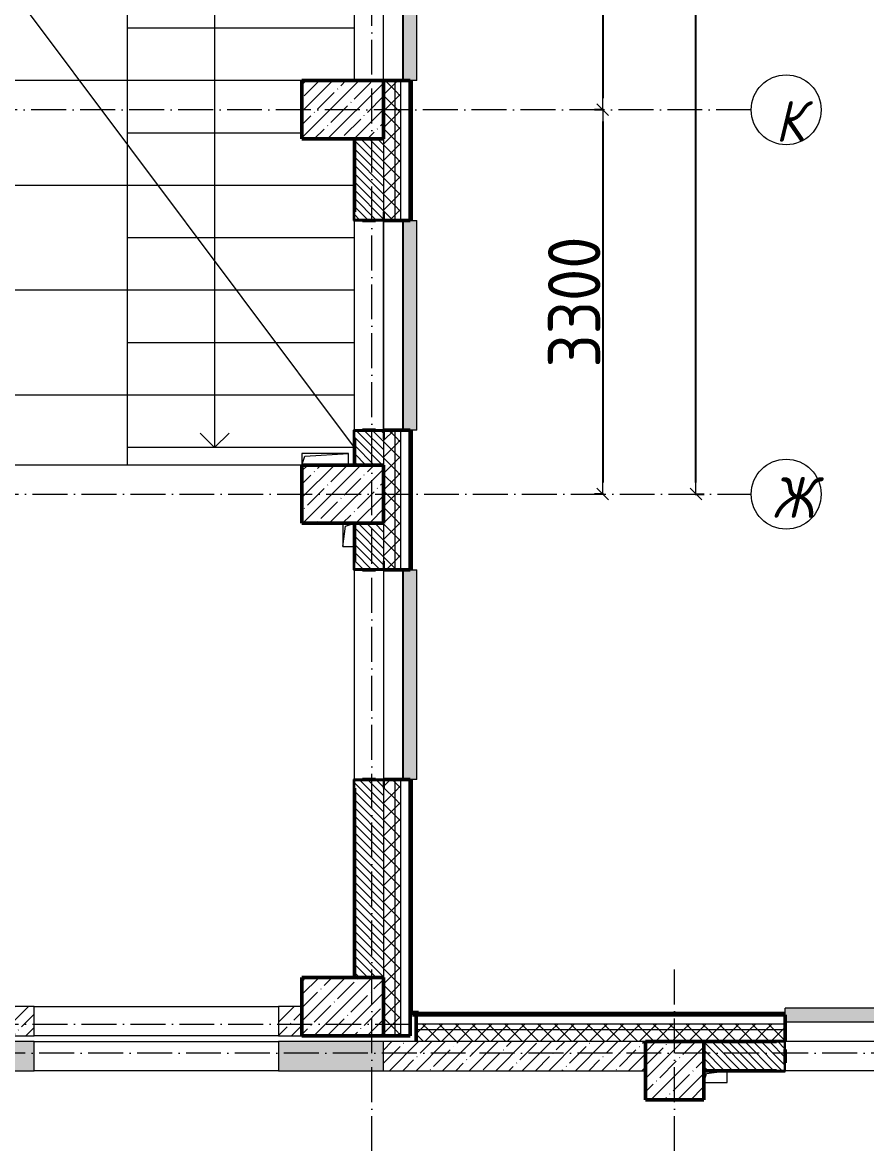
# Model space of a CAD drawing. Header units: millimetres. Extents: x -12989 to 629078, y -109036 to 555275.
# Drawn here: x 63710 to 70958, y 72319 to 81945 of the extents above; entities that cross this region are included whole.
import ezdxf

# ---------------------------------------------------------------- set-up
doc = ezdxf.new("R2010")
doc.units = ezdxf.units.MM
doc.linetypes.add('50_200_ШТРИХ_1Т_ш5_п1_п1_', pattern=[700, 500, -100, 0, -100])
for name, color, linetype, lineweight in [('A-____-____-DIMS', 7, 'Continuous', 9), ('A-DETL-____-OTLN-4', 7, 'Continuous', 18), ('A-FLOR-____-OTLN', 7, 'Continuous', 9), ('A-GENM-____-MCUT', 7, 'Continuous', 25), ('A-GENM-____-OTLN', 7, 'Continuous', 9), ('A-GENM-____-OTLN-1', 7, 'Continuous', 25), ('A-GLAZ-____-OTLN', 7, 'Continuous', 9), ('A-WALL-____-MCUT-1', 7, 'Continuous', 9), ('A-WALL-____-MCUT-2', 7, 'Continuous', 50), ('A-WALL-____-MCUT-3', 7, 'Continuous', 9), ('A-WALL-____-OTLN', 7, 'Continuous', 9), ('A-WALL-____-PATT-1', 7, 'Continuous', 9), ('A-WALL-FNSH-MCUT-1', 7, 'Continuous', 9), ('S-COLS-____-MCUT', 7, 'Continuous', 50), ('S-COLS-____-OTLN', 7, 'Continuous', 9), ('S-GRID-____-IDEN', 7, 'Continuous', 9), ('S-GRID-____-OTLN-1', 7, '50_200_ШТРИХ_1Т_ш5_п1_п1_', 9), ('S-STRS-____-OTLN-1', 7, 'Continuous', 9)]:
    doc.layers.add(name, color=color, linetype=linetype, lineweight=lineweight)
doc.layers.add('A-GLAZ-____-OTLN-1', color=7, linetype='Continuous', lineweight=9, true_color=0xc0c0c0)
doc.styles.add('ISOCPEUR_I', font='isocpeui.ttf', dxfattribs={"width": 0.9, "height": 2.5})
doc.styles.add('СПДС', font='isocpeur.ttf', dxfattribs={"width": 0.9})
doc.dimstyles.new('Размера А3', dxfattribs={"dimtxt": 200, "dimasz": 100, "dimexe": 70, "dimexo": 100, "dimgap": 20, "dimtad": 1, "dimdec": 0, "dimrnd": 10, "dimzin": 0, "dimdsep": 46, "dimtxsty": 'СПДС', "dimblk": 'ARROWHEAD_6', "dimcen": 1, "dimclrd": 256, "dimclre": 256, "dimclrt": 256, "dimazin": 0, "dimtfac": 1, "dimtdec": 0, "dimtmove": 2, "dimatfit": 3, "dimfxl": 1, "dimtolj": 1, "dimtzin": 0, "dimarcsym": 0})
pattern_1 = [(45, (43259.71, 63713.66), (-70.71068, 70.71068), []), (135, (43259.71, 63713.66), (-70.71068, -70.71068), [])]
pattern_2 = [(135, (43259.71, 63713.66), (-35.35534, -35.35534), [])]
pattern_3 = [(45, (43259.71, 63713.66), (-85.53659, 85.53659), []), (45, (43316.74, 63713.66), (-85.53659, 85.53659), [])]
pattern_4 = [(45, (43259.71, 63713.66), (-114.04925, 114.04925), []), (45, (43373.76, 63713.66), (-114.0493, 114.0493), [201.612, -40.322, 3.353, -36.97])]

# ---------------------------------------------------------------- blocks, each defined once
blk = doc.blocks.new('BSC_Колонна _Прямоугольная - 500х500-V99-АР1_План отверстий 2 этажа в осях 1-64_А-ГГ')
at = {"layer": 'S-COLS-____-OTLN'}
h = blk.add_hatch(dxfattribs=at)
h.set_pattern_fill('FP_128', color=256, style=0, pattern_type=2)
h.set_pattern_definition([(45, (-26050, -9231.04), (-114.04925, 114.04925), []), (45, (-25935.95, -9231.04), (-114.04925, 114.04925), [201.613, -40.323, 3.353, -36.97])])
h.paths.add_polyline_path([(-250, -250), (250, -250), (250, 250), (-250, 250)], flags=0)
at = {"layer": 'S-COLS-____-MCUT'}
for p, q in [((250, 250), (-250, 250)), ((-250, 250), (-250, -250)), ((250, -250), (250, 250)), ((-250, -250), (250, -250))]:
    blk.add_line(p, q, dxfattribs=at)
blk = doc.blocks.new('BSC_Колонна _Прямоугольная - 500х700-V104-АР1_План отверстий 2 этажа в осях 1-64_А-ГГ')
at = {"layer": 'S-COLS-____-OTLN'}
h = blk.add_hatch(dxfattribs=at)
h.set_pattern_fill('FP_133', color=256, style=0, pattern_type=2)
h.set_pattern_definition([(315, (-9781.04, 23200), (114.0493, 114.0493), []), (315, (-9781.04, 23085.95), (114.0493, 114.0493), [201.613, -40.323, 3.353, -36.97])])
h.paths.add_polyline_path([(-250, 350), (-250, -350), (250, -350), (250, 350)], flags=0)
at = {"layer": 'S-COLS-____-MCUT'}
for p, q in [((250, 350), (-250, 350)), ((-250, 350), (-250, -350)), ((250, -350), (250, 350)), ((-250, -350), (250, -350))]:
    blk.add_line(p, q, dxfattribs=at)
blk = doc.blocks.new('BSC_Колонна _Прямоугольная - 500х700-V106-АР1_План отверстий 2 этажа в осях 1-64_А-ГГ')
at = {"layer": 'S-COLS-____-OTLN'}
h = blk.add_hatch(dxfattribs=at)
h.set_pattern_fill('FP_135', color=256, style=0, pattern_type=2)
h.set_pattern_definition([(315, (-17481.04, 23200), (114.04925, 114.04925), []), (315, (-17481.04, 23085.95), (114.04925, 114.04925), [201.613, -40.323, 3.353, -36.97])])
h.paths.add_polyline_path([(-250, 350), (-250, -350), (250, -350), (250, 350)], flags=0)
at = {"layer": 'S-COLS-____-MCUT'}
for p, q in [((250, 350), (-250, 350)), ((-250, 350), (-250, -350)), ((250, -350), (250, 350)), ((-250, -350), (250, -350))]:
    blk.add_line(p, q, dxfattribs=at)
blk = doc.blocks.new('BSC_Колонна _Прямоугольная - 500х700-V111-АР1_План отверстий 2 этажа в осях 1-64_А-ГГ')
at = {"layer": 'S-COLS-____-OTLN'}
h = blk.add_hatch(dxfattribs=at)
h.set_pattern_fill('FP_140', color=256, style=0, pattern_type=2)
h.set_pattern_definition([(315, (-14181.04, 23200), (114.04925, 114.04925), []), (315, (-14181.04, 23085.95), (114.04925, 114.04925), [201.613, -40.323, 3.353, -36.97])])
h.paths.add_polyline_path([(-250, 350), (-250, -350), (250, -350), (250, 350)], flags=0)
at = {"layer": 'S-COLS-____-MCUT'}
for p, q in [((250, 350), (-250, 350)), ((-250, 350), (-250, -350)), ((250, -350), (250, 350)), ((-250, -350), (250, -350))]:
    blk.add_line(p, q, dxfattribs=at)
blk = doc.blocks.new('Фахверк_СКБ_Уголок - 250_2700-27497298-АР1_План отверстий 2 этажа в осях 1-64_А-ГГ')
at = {"layer": 'A-GENM-____-MCUT'}
for p, q in [((200, 181), (125, 181)), ((125, 181), (125, 106)), ((125, 106), (131, 106)), ((131, 106), (131, 175)), ((131, 175), (200, 175)), ((200, 175), (200, 181)), ((131, -6), (125, -6)), ((125, -6), (125, -81)), ((125, -81), (200, -81)), ((131, -75), (131, -6)), ((200, -75), (131, -75)), ((200, -81), (200, -75))]:
    blk.add_line(p, q, dxfattribs=at)
blk = doc.blocks.new('AR_Отверстие прямоугольное _в плите_ - AR_Отверстие прямоугольное _в плите_-V166-АР1_План отверстий 2 этажа в осях 1-64_А-ГГ')
at = {"layer": 'A-GENM-____-OTLN'}
for p, q in [((-100, -50), (-75, 25)), ((-75, 25), (100, 50)), ((100, -50), (100, 50)), ((-100, -50), (100, -50))]:
    blk.add_line(p, q, dxfattribs=at)
blk = doc.blocks.new('AR_Отверстие прямоугольное _в плите_ - AR_Отверстие прямоугольное _в плите_-30511515-АР1_План отверстий 2 этажа в осях 1-64_А-ГГ')
at = {"layer": 'A-GENM-____-OTLN'}
for p, q in [((-50, 100), (-50, -100)), ((-25, 75), (50, 100)), ((-50, -100), (-25, 75)), ((-50, -100), (50, -100))]:
    blk.add_line(p, q, dxfattribs=at)
blk = doc.blocks.new('AR_Отверстие прямоугольное _в плите_ - AR_Отверстие прямоугольное _в плите_-30511660-АР1_План отверстий 2 этажа в осях 1-64_А-ГГ')
at = {"layer": 'A-GENM-____-OTLN'}
for p, q in [((200, 50), (-200, 50)), ((-200, 50), (-200, -50)), ((-200, -50), (-175, 25)), ((-175, 25), (200, 50)), ((200, -50), (200, 50))]:
    blk.add_line(p, q, dxfattribs=at)
blk = doc.blocks.new('Отлив_СКБ - Отлив витража_120_НВФ-31885513-АР1_План отверстий 2 этажа в осях 1-64_А-ГГ')
at = {"layer": 'A-GLAZ-____-OTLN-1'}
for points in [[(7800, 2), (7800, 120), (0, 120), (0, 2), (4800.7, 2)], [(7800, 0), (7800, 2), (0, 2), (0, 0), (4800.7, 0)]]:
    blk.add_hatch(color=256, dxfattribs=at).paths.add_polyline_path(points, flags=0)
at = {"layer": 'A-GLAZ-____-OTLN'}
for p, q in [((0, 83), (0, 120)), ((7800, 120), (0, 120)), ((7800, 120), (7800, 83)), ((0, 2), (7800, 2)), ((7800, 0), (0, 0))]:
    blk.add_line(p, q, dxfattribs=at)
blk = doc.blocks.new('Отлив_СКБ - Отлив витража_120_НВФ-V194-АР1_План отверстий 2 этажа в осях 1-64_А-ГГ')
at = {"layer": 'A-GLAZ-____-OTLN-1'}
for points in [[(1800, -2), (1800, 0), (0, 0), (0, -2), (1544.5, -2)], [(1544.5, -120), (1800, -120), (1800, -2), (0, -2), (0, -120)]]:
    blk.add_hatch(color=256, dxfattribs=at).paths.add_polyline_path(points, flags=0)
at = {"layer": 'A-GLAZ-____-OTLN'}
for p, q in [((0, 0), (1800, 0)), ((1800, -2), (0, -2)), ((0, -120), (0, -83)), ((1800, -83), (1800, -120)), ((0, -120), (1800, -120))]:
    blk.add_line(p, q, dxfattribs=at)
blk = doc.blocks.new('Стены 9 - Стены 4-31627981-АР1_План отверстий 2 этажа в осях 1-64_А-ГГ')
at = {"layer": 'A-WALL-____-MCUT-2'}
for p, q in [((23850, 9731), (23800, 9731)), ((23800, 9731), (23800, 9711)), ((23850, 9711), (23850, 9731)), ((23800, 9711), (23850, 9711))]:
    blk.add_line(p, q, dxfattribs=at)
blk = doc.blocks.new('Ось сетки - Круг_Ø6_00__ISO-2_5_0_9K_-25732049-АР1_План отверстий 2 этажа в осях 1-64_А-ГГ')
at = {"layer": 'S-GRID-____-IDEN'}
blk.add_circle((0, 0), 3, dxfattribs=at)
blk = doc.blocks.new('ARROWHEAD_6')
at = {"color": 0, "linetype": 'Continuous'}
for p, q in [((0, 0), (-1, 0)), ((-0.5, -0.5), (0.5, 0.5))]:
    blk.add_line(p, q, dxfattribs=at)
blk = doc.blocks.new('*D2714')
at = {"layer": 'A-____-____-DIMS', "lineweight": -2, "transparency": 16777216}
for p, q in [((9846.9, 481797), (9770.9, 481797)), ((9840.9, 481697), (9840.9, 476597)), ((9846.9, 476497), (9770.9, 476497))]:
    blk.add_line(p, q, dxfattribs=at)
at = {"layer": 'Defpoints', "color": 0, "transparency": 16777216}
for p in [(9946.9, 481797), (9840.9, 476497), (9946.9, 476497)]:
    blk.add_point(p, dxfattribs=at)
at = {"layer": 'A-____-____-DIMS', "lineweight": -2, "transparency": 16777216, "xscale": 100, "yscale": 100, "zscale": 100}
for p, rotation in [((9840.9, 481797), 90), ((9840.9, 476497), 270)]:
    blk.add_blockref('ARROWHEAD_6', p, dxfattribs=dict(at, rotation=rotation))
at = {"layer": 'A-____-____-DIMS', "transparency": 16777216, "insert": (9595.9, 479147), "char_height": 450, "attachment_point": 5, "rotation": 90, "style": 'СПДС'}
blk.add_mtext('\\A1;5300', dxfattribs=at)
blk = doc.blocks.new('*D2715')
at = {"layer": 'A-____-____-DIMS', "lineweight": -2, "transparency": 16777216}
for p, q in [((9846.9, 476497), (9770.9, 476497)), ((9840.9, 476397), (9840.9, 473297)), ((9846.9, 473197), (9770.9, 473197))]:
    blk.add_line(p, q, dxfattribs=at)
at = {"layer": 'Defpoints', "color": 0, "transparency": 16777216}
for p in [(9946.9, 476497), (9840.9, 473197), (9946.9, 473197)]:
    blk.add_point(p, dxfattribs=at)
at = {"layer": 'A-____-____-DIMS', "lineweight": -2, "transparency": 16777216, "xscale": 100, "yscale": 100, "zscale": 100}
for p, rotation in [((9840.9, 476497), 90), ((9840.9, 473197), 270)]:
    blk.add_blockref('ARROWHEAD_6', p, dxfattribs=dict(at, rotation=rotation))
at = {"layer": 'A-____-____-DIMS', "transparency": 16777216, "insert": (9595.9, 474847), "char_height": 450, "attachment_point": 5, "rotation": 90, "style": 'СПДС'}
blk.add_mtext('\\A1;3300', dxfattribs=at)
blk = doc.blocks.new('*D2716')
at = {"layer": 'A-____-____-DIMS', "lineweight": -2, "transparency": 16777216}
for p, q in [((10634.8, 506647), (10710.9, 506647)), ((10640.9, 473297), (10640.9, 506547)), ((10634.8, 473197), (10710.9, 473197))]:
    blk.add_line(p, q, dxfattribs=at)
at = {"layer": 'Defpoints', "color": 0, "transparency": 16777216}
for p in [(10534.8, 506647), (10640.9, 506647), (10534.8, 473197)]:
    blk.add_point(p, dxfattribs=at)
at = {"layer": 'A-____-____-DIMS', "lineweight": -2, "transparency": 16777216, "xscale": 100, "yscale": 100, "zscale": 100}
for p, rotation in [((10640.9, 506647), 90), ((10640.9, 473197), 270)]:
    blk.add_blockref('ARROWHEAD_6', p, dxfattribs=dict(at, rotation=rotation))
at = {"layer": 'A-____-____-DIMS', "transparency": 16777216, "insert": (10395.9, 489922), "char_height": 450, "attachment_point": 5, "rotation": 90, "style": 'СПДС'}
blk.add_mtext('\\A1;33450', dxfattribs=at)
blk = doc.blocks.new('2этаж')
at = {"layer": 'S-GRID-____-OTLN-1', "color": 251, "ltscale": 0.6, "true_color": 0x636466}
for p, q in [((7858.3, 454533.3), (7858.3, 508896.9)), ((11116.1, 476497), (-20260.4, 476497)), ((-20260.4, 473197), (11116.1, 473197)), ((10458.3, 454533.3), (10458.3, 469166.5)), ((-20260.4, 468647), (8278.9, 468647)), ((88482.7, 468397), (-20037.2, 468397))]:
    blk.add_line(p, q, dxfattribs=at)
at = {"layer": 'S-GRID-____-IDEN', "char_height": 350, "attachment_point": 1, "style": 'ISOCPEUR_I'}
for s, insert, width in [('\\fISOCPEUR|b0|i1|c204|p34|;\\W.9;К', (11323.3, 476573.1), 223.671), ('\\fISOCPEUR|b0|i1|c204|p34|;\\W.9;Ж', (11294.2, 473343.6), 281.392)]:
    blk.add_mtext(s, dxfattribs=dict(at, insert=insert, width=width))
at = {"layer": 'A-____-____-DIMS'}
for base, p1, p2, picture, middle in [((10640.9, 506647), (10534.8, 473197), (10534.8, 506647), '*D2716', (10395.9, 489922)), ((9840.9, 476497), (9946.9, 481797), (9946.9, 476497), '*D2714', (9595.9, 479147)), ((9840.9, 473197), (9946.9, 476497), (9946.9, 473197), '*D2715', (9595.9, 474847))]:
    dim = blk.add_linear_dim(base=base, p1=p1, p2=p2, angle=90, dimstyle='Размера А3', override={"dimtxt": 450}, dxfattribs=at)
    dim.commit()
    dim.dimension.update_dxf_attribs({"geometry": picture, "text_midpoint": middle})

msp = doc.modelspace()

# ---------------------------------------------------------------- hatches: boundary and pattern name
at = {"layer": 'A-WALL-____-PATT-1'}
h = msp.add_hatch(dxfattribs=at)
h.set_pattern_fill('FP_1', color=256, style=0, pattern_type=2)
h.set_pattern_definition(pattern_1)
h.paths.add_polyline_path([(66959.7115, 73244.7006), (66959.7115, 75444.7006), (66909.7115, 75444.7006), (66909.7115, 73244.7006)], flags=0)
h.paths.add_polyline_path([(66909.7115, 77244.7006), (66959.7115, 77244.7006), (66959.7115, 78444.7006), (66909.7115, 78444.7006), (66909.7115, 78209.4711)], flags=0)
h.paths.add_polyline_path([(66909.7115, 80244.7006), (66959.7115, 80244.7006), (66959.7115, 81444.7006), (66909.7115, 81444.7006)], flags=0)
h.paths.add_polyline_path([(66959.7115, 83244.7006), (66959.7115, 84444.7006), (66909.7115, 84444.7006), (66909.7115, 83244.7006)], flags=0)
h.paths.add_polyline_path([(66959.7115, 86244.7006), (66959.7115, 87444.7006), (66909.7115, 87444.7006), (66909.7115, 86244.7006)], flags=0)
h.paths.add_polyline_path([(66959.7115, 89244.7006), (66959.7115, 90444.7006), (66909.7115, 90444.7006), (66909.7115, 89244.7006)], flags=0)
h.paths.add_polyline_path([(66959.7115, 92244.7006), (66959.7115, 93444.7006), (66909.7115, 93444.7006), (66909.7115, 92244.7006)], flags=0)
h.paths.add_polyline_path([(66959.7115, 95244.7006), (66959.7115, 96444.7006), (66909.7115, 96444.7006), (66909.7115, 95244.7006)], flags=0)
h.paths.add_polyline_path([(66959.7115, 98244.7006), (66959.7115, 99444.7006), (66909.7115, 99444.7006), (66909.7115, 98244.7006)], flags=0)
h.paths.add_polyline_path([(66959.7115, 101244.7006), (66959.7115, 102444.7006), (66909.7115, 102444.7006), (66909.7115, 101244.7006)], flags=0)
h.paths.add_polyline_path([(66959.7115, 104244.7006), (66959.7115, 105494.7006), (66909.7115, 105494.7006), (66909.7115, 104244.7006)], flags=0)
h.paths.add_polyline_path([(66959.7115, 107294.7006), (66959.7115, 111544.7006), (66909.7115, 111544.7006), (66909.7115, 107294.7006)], flags=0)
h = msp.add_hatch(dxfattribs=at)
h.set_pattern_fill('FP_1', color=256, style=0, pattern_type=2)
h.set_pattern_definition(pattern_1)
h.paths.add_polyline_path([(66909.7115, 73244.7006), (66909.7115, 75444.7006), (66815.7115, 75444.7006), (66815.7115, 75369.7006), (66809.7115, 75369.7006), (66809.7115, 73244.7006)], flags=0)
h.paths.add_polyline_path([(66815.7115, 77244.7006), (66909.7115, 77244.7006), (66909.7115, 78444.7006), (66815.7115, 78444.7006), (66815.7115, 78369.7006), (66809.7115, 78369.7006), (66809.7115, 77319.7006), (66815.7115, 77319.7006), (66815.7115, 77250.7006)], flags=0)
h.paths.add_polyline_path([(66909.7115, 80244.7006), (66909.7115, 81444.7006), (66809.7115, 81444.7006), (66809.7115, 80319.7006), (66815.7115, 80319.7006), (66815.7115, 80244.7006)], flags=0)
h.paths.add_polyline_path([(66909.7115, 83244.7006), (66909.7115, 84444.7006), (66815.7115, 84444.7006), (66815.7115, 84369.7006), (66809.7115, 84369.7006), (66809.7115, 83319.7006), (66815.7115, 83319.7006), (66815.7115, 83244.7006)], flags=0)
h.paths.add_polyline_path([(66809.7115, 86244.7006), (66909.7115, 86244.7006), (66909.7115, 87444.7006), (66815.7115, 87444.7006), (66815.7115, 87369.7006), (66809.7115, 87369.7006), (66809.7115, 86744.7006)], flags=0)
h.paths.add_polyline_path([(66815.7115, 89244.7006), (66909.7115, 89244.7006), (66909.7115, 90444.7006), (66809.7115, 90444.7006), (66809.7115, 89319.7006), (66815.7115, 89319.7006), (66815.7115, 89250.7006)], flags=0)
h.paths.add_polyline_path([(66909.7115, 92244.7006), (66909.7115, 93444.7006), (66815.7115, 93444.7006), (66815.7115, 93369.7006), (66809.7115, 93369.7006), (66809.7115, 92319.7006), (66815.7115, 92319.7006), (66815.7115, 92244.7006)], flags=0)
h.paths.add_polyline_path([(66909.7115, 95244.7006), (66909.7115, 96444.7006), (66809.7115, 96444.7006), (66809.7115, 95319.7006), (66815.7115, 95319.7006), (66815.7115, 95244.7006)], flags=0)
h.paths.add_polyline_path([(66815.7115, 98244.7006), (66909.7115, 98244.7006), (66909.7115, 99444.7006), (66815.7115, 99444.7006), (66815.7115, 99369.7006), (66809.7115, 99369.7006), (66809.7115, 98319.7006), (66815.7115, 98319.7006), (66815.7115, 98250.7006)], flags=0)
h.paths.add_polyline_path([(66815.7115, 101244.7006), (66909.7115, 101244.7006), (66909.7115, 102444.7006), (66809.7115, 102444.7006), (66809.7115, 101319.7006), (66815.7115, 101319.7006), (66815.7115, 101250.7006)], flags=0)
h.paths.add_polyline_path([(66909.7115, 104244.7006), (66909.7115, 105494.7006), (66815.7115, 105494.7006), (66815.7115, 105419.7006), (66809.7115, 105419.7006), (66809.7115, 104319.7006), (66815.7115, 104319.7006), (66815.7115, 104244.7006)], flags=0)
h.paths.add_polyline_path([(66909.7115, 107294.7006), (66909.7115, 111444.7006), (66809.7115, 111444.7006), (66809.7115, 107294.7006)], flags=0)
h = msp.add_hatch(dxfattribs=at)
h.set_pattern_fill('FP_3', color=256, style=0, pattern_type=2)
h.set_pattern_definition(pattern_3)
h.paths.add_polyline_path([(67059.7115, 73434.7006), (67059.7115, 75444.7006), (67039.7115, 75444.7006), (67039.7115, 73434.7006)], flags=0)
h.paths.add_polyline_path([(67059.7115, 77244.7006), (67059.7115, 78444.7006), (67039.7115, 78444.7006), (67039.7115, 77244.7006)], flags=0)
h.paths.add_polyline_path([(67059.7115, 80244.7006), (67059.7115, 81444.7006), (67039.7115, 81444.7006), (67039.7115, 80244.7006)], flags=0)
h.paths.add_polyline_path([(67059.7115, 83244.7006), (67059.7115, 84444.7006), (67039.7115, 84444.7006), (67039.7115, 83244.7006)], flags=0)
h.paths.add_polyline_path([(67059.7115, 86244.7006), (67059.7115, 87444.7006), (67039.7115, 87444.7006), (67039.7115, 86244.7006)], flags=0)
h.paths.add_polyline_path([(67059.7115, 89244.7006), (67059.7115, 90444.7006), (67039.7115, 90444.7006), (67039.7115, 89244.7006)], flags=0)
h.paths.add_polyline_path([(67059.7115, 92244.7006), (67059.7115, 93444.7006), (67039.7115, 93444.7006), (67039.7115, 92244.7006)], flags=0)
h.paths.add_polyline_path([(67059.7115, 95244.7006), (67059.7115, 96444.7006), (67039.7115, 96444.7006), (67039.7115, 95244.7006)], flags=0)
h.paths.add_polyline_path([(67039.7115, 98244.7006), (67059.7115, 98244.7006), (67059.7115, 99444.7006), (67039.7115, 99444.7006), (67039.7115, 98849.327)], flags=0)
h.paths.add_polyline_path([(67059.7115, 101244.7006), (67059.7115, 102444.7006), (67039.7115, 102444.7006), (67039.7115, 101244.7006)], flags=0)
h.paths.add_polyline_path([(67059.7115, 104244.7006), (67059.7115, 105264.7006), (67039.7115, 105264.7006), (67039.7115, 104244.7006)], flags=0)
h = msp.add_hatch(dxfattribs=at)
h.set_pattern_fill('FP_6', color=256, style=0, pattern_type=2)
h.set_pattern_definition(pattern_2)
h.paths.add_polyline_path([(66809.7115, 78144.7006), (66809.7115, 78438.7006), (66740.7115, 78438.7006), (66740.7115, 78444.7006), (66628.7115, 78444.7006), (66628.7115, 78438.7006), (66559.7115, 78438.7006), (66559.7115, 78144.7006)], flags=0)
h.paths.add_polyline_path([(66740.7115, 80244.7006), (66740.7115, 80250.7006), (66809.7115, 80250.7006), (66809.7115, 80944.7006), (66559.7115, 80944.7006), (66559.7115, 80250.7006), (66628.7115, 80250.7006), (66628.7115, 80244.7006)], flags=0)
h = msp.add_hatch(dxfattribs=at)
h.set_pattern_fill('FP_6', color=256, style=0, pattern_type=2)
h.set_pattern_definition(pattern_2)
h.paths.add_polyline_path([(66559.7115, 73744.7006), (66809.7115, 73744.7006), (66808.8291, 75438.7006), (66740.7115, 75438.7006), (66740.7115, 75444.7006), (66628.7115, 75444.7006), (66628.7115, 75438.7006), (66559.7115, 75438.7006), (66559.7115, 74769.4952)], flags=0)
h.paths.add_polyline_path([(66740.7115, 77244.7006), (66740.7115, 77250.7006), (66809.7115, 77250.7006), (66809.7115, 77644.7006), (66559.7115, 77644.7006), (66559.7115, 77250.7006), (66628.7115, 77250.7006), (66628.7115, 77244.7006)], flags=0)
h = msp.add_hatch(dxfattribs=at)
h.set_pattern_fill('FP_25', color=256, style=0, pattern_type=2)
h.set_pattern_definition(pattern_4)
h.paths.add_polyline_path([(66109.7115, 73244.7006), (66109.7115, 73494.7006), (65909.7115, 73494.7006), (65909.7115, 73244.7006)], flags=0)
h.paths.add_polyline_path([(63809.7115, 73244.7006), (63809.7115, 73494.7006), (56159.7115, 73494.7006), (56159.7115, 73244.7006), (60920.6648, 73244.7006)], flags=0)
h.paths.add_polyline_path([(53850.8076, 73244.7006), (54059.7115, 73244.7006), (54059.7115, 73494.7006), (53359.7115, 73494.7006), (53359.7115, 73244.7006)], flags=0)
h = msp.add_hatch(dxfattribs=at)
h.set_pattern_fill('FP_3', color=256, style=0, pattern_type=2)
h.set_pattern_definition(pattern_3)
h.paths.add_polyline_path([(81574.7115, 73424.7006), (81574.7115, 73444.7006), (81059.7115, 73444.7006), (81059.7115, 73424.7006)], flags=0)
h.paths.add_polyline_path([(79259.7115, 73424.7006), (79259.7115, 73444.7006), (78059.7115, 73444.7006), (78059.7115, 73424.7006), (78595.3076, 73424.7006)], flags=0)
h.paths.add_polyline_path([(70259.7115, 73424.7006), (70259.7115, 73444.7006), (67109.7115, 73444.7006), (67109.7115, 73424.7006), (67990.5219, 73424.7006)], flags=0)
h = msp.add_hatch(dxfattribs=at)
h.set_pattern_fill('FP_1', color=256, style=0, pattern_type=2)
h.set_pattern_definition(pattern_1)
h.paths.add_polyline_path([(117609.7115, 73294.7006), (117609.7115, 73344.7006), (111259.7115, 73344.7006), (111259.7115, 73294.7006), (117479.522, 73294.7006)], flags=0)
h.paths.add_polyline_path([(108642.2005, 73294.7006), (109459.7115, 73294.7006), (109459.7115, 73344.7006), (108259.7115, 73344.7006), (108259.7115, 73294.7006)], flags=0)
h.paths.add_polyline_path([(106459.7115, 73294.7006), (106459.7115, 73344.7006), (105259.7115, 73344.7006), (105259.7115, 73294.7006), (105991.0041, 73294.7006)], flags=0)
h.paths.add_polyline_path([(103459.7115, 73294.7006), (103459.7115, 73344.7006), (102259.7115, 73344.7006), (102259.7115, 73294.7006), (103339.8077, 73294.7006)], flags=0)
h.paths.add_polyline_path([(100459.7115, 73294.7006), (100459.7115, 73344.7006), (99259.7115, 73344.7006), (99259.7115, 73294.7006), (99804.8791, 73294.7006)], flags=0)
h.paths.add_polyline_path([(96259.7115, 73294.7006), (97459.7115, 73294.7006), (97459.7115, 73344.7006), (96259.7115, 73344.7006)], flags=0)
h.paths.add_polyline_path([(93259.7115, 73294.7006), (94459.7115, 73294.7006), (94459.7115, 73344.7006), (93259.7115, 73344.7006)], flags=0)
h.paths.add_polyline_path([(90967.5576, 73294.7006), (91459.7115, 73294.7006), (91459.7115, 73344.7006), (90259.7115, 73344.7006), (90259.7115, 73294.7006)], flags=0)
h.paths.add_polyline_path([(88459.7115, 73294.7006), (88459.7115, 73344.7006), (87259.7115, 73344.7006), (87259.7115, 73294.7006), (87432.6291, 73294.7006)], flags=0)
h.paths.add_polyline_path([(85459.7115, 73294.7006), (85459.7115, 73344.7006), (84259.7115, 73344.7006), (84259.7115, 73294.7006), (84781.4326, 73294.7006)], flags=0)
h.paths.add_polyline_path([(81059.7115, 73294.7006), (82459.7115, 73294.7006), (82459.7115, 73344.7006), (81059.7115, 73344.7006)], flags=0)
h.paths.add_polyline_path([(79259.7115, 73294.7006), (79259.7115, 73344.7006), (78059.7115, 73344.7006), (78059.7115, 73294.7006), (78595.3076, 73294.7006)], flags=0)
h.paths.add_polyline_path([(70259.7115, 73294.7006), (70259.7115, 73344.7006), (67089.7115, 73344.7006), (67089.7115, 73294.7006), (67990.5219, 73294.7006)], flags=0)
h = msp.add_hatch(dxfattribs=at)
h.set_pattern_fill('FP_1', color=256, style=0, pattern_type=2)
h.set_pattern_definition(pattern_1)
h.paths.add_polyline_path([(117609.7115, 73194.7006), (117609.7115, 73294.7006), (111259.7115, 73294.7006), (111259.7115, 73200.7006), (111334.7115, 73200.7006), (111334.7115, 73194.7006), (117479.522, 73194.7006)], flags=0)
h.paths.add_polyline_path([(108642.2005, 73194.7006), (109384.7115, 73194.7006), (109384.7115, 73200.7006), (109459.7115, 73200.7006), (109459.7115, 73294.7006), (108259.7115, 73294.7006), (108259.7115, 73200.7006), (108334.7115, 73200.7006), (108334.7115, 73194.7006)], flags=0)
h.paths.add_polyline_path([(106384.7115, 73194.7006), (106384.7115, 73200.7006), (106459.7115, 73200.7006), (106459.7115, 73294.7006), (105259.7115, 73294.7006), (105259.7115, 73200.7006), (105334.7115, 73200.7006), (105334.7115, 73194.7006), (106109.7115, 73194.7006)], flags=0)
h.paths.add_polyline_path([(102609.7115, 73194.7006), (103384.7115, 73194.7006), (103384.7115, 73200.7006), (103459.7115, 73200.7006), (103459.7115, 73294.7006), (102259.7115, 73294.7006), (102259.7115, 73200.7006), (102334.7115, 73200.7006), (102334.7115, 73194.7006), (102456.0755, 73194.7006)], flags=0)
h.paths.add_polyline_path([(99804.8791, 73194.7006), (100384.7115, 73194.7006), (100384.7115, 73200.7006), (100459.7115, 73200.7006), (100459.7115, 73294.7006), (99259.7115, 73294.7006), (99259.7115, 73200.7006), (99334.7115, 73200.7006), (99334.7115, 73194.7006)], flags=0)
h.paths.add_polyline_path([(97109.7115, 73194.7006), (97384.7115, 73194.7006), (97384.7115, 73200.7006), (97459.7115, 73200.7006), (97459.7115, 73294.7006), (96259.7115, 73294.7006), (96259.7115, 73200.7006), (96334.7115, 73200.7006), (96334.7115, 73194.7006), (96609.7115, 73194.7006)], flags=0)
h.paths.add_polyline_path([(94109.7115, 73194.7006), (94384.7115, 73194.7006), (94384.7115, 73200.7006), (94459.7115, 73200.7006), (94459.7115, 73294.7006), (93259.7115, 73294.7006), (93259.7115, 73200.7006), (93334.7115, 73200.7006), (93334.7115, 73194.7006), (93618.7541, 73194.7006)], flags=0)
h.paths.add_polyline_path([(91384.7115, 73194.7006), (91384.7115, 73200.7006), (91459.7115, 73200.7006), (91459.7115, 73294.7006), (90259.7115, 73294.7006), (90259.7115, 73200.7006), (90334.7115, 73200.7006), (90334.7115, 73194.7006), (90967.5576, 73194.7006)], flags=0)
h.paths.add_polyline_path([(88384.7115, 73194.7006), (88384.7115, 73200.7006), (88459.7115, 73200.7006), (88459.7115, 73294.7006), (87259.7115, 73294.7006), (87259.7115, 73200.7006), (87334.7115, 73200.7006), (87334.7115, 73194.7006), (88109.7115, 73194.7006)], flags=0)
h.paths.add_polyline_path([(84334.7115, 73194.7006), (85384.7115, 73194.7006), (85384.7115, 73200.7006), (85459.7115, 73200.7006), (85459.7115, 73294.7006), (84259.7115, 73294.7006), (84259.7115, 73200.7006), (84334.7115, 73200.7006)], flags=0)
h.paths.add_polyline_path([(82109.7115, 73194.7006), (82384.7115, 73194.7006), (82384.7115, 73200.7006), (82459.7115, 73200.7006), (82459.7115, 73294.7006), (81059.7115, 73294.7006), (81059.7115, 73194.7006), (81559.7115, 73194.7006)], flags=0)
h.paths.add_polyline_path([(78595.3076, 73194.7006), (79184.7115, 73194.7006), (79184.7115, 73200.7006), (79259.7115, 73200.7006), (79259.7115, 73294.7006), (78059.7115, 73294.7006), (78059.7115, 73194.7006), (78559.7115, 73194.7006)], flags=0)
h.paths.add_polyline_path([(70184.7115, 73194.7006), (70184.7115, 73200.7006), (70259.7115, 73200.7006), (70259.7115, 73294.7006), (67089.7115, 73294.7006), (67089.7115, 73194.7006), (69559.7115, 73194.7006)], flags=0)
h = msp.add_hatch(dxfattribs=at)
h.set_pattern_fill('FP_25', color=256, style=0, pattern_type=2)
h.set_pattern_definition(pattern_4)
h.paths.add_polyline_path([(65909.7115, 72944.7006), (66809.7115, 72944.7006), (66809.7115, 73194.7006), (65909.7115, 73194.7006)], flags=0)
h.paths.add_polyline_path([(63809.7115, 72944.7006), (63809.7115, 73194.7006), (56159.7115, 73194.7006), (56159.7115, 72944.7006), (60920.6648, 72944.7006)], flags=0)
h.paths.add_polyline_path([(54059.7115, 72944.7006), (54059.7115, 73194.7006), (52859.7115, 73194.7006), (52859.7115, 72944.7006), (53850.8076, 72944.7006)], flags=0)
h.paths.add_polyline_path([(48548.4147, 72944.7006), (48859.7115, 72944.7006), (48859.7115, 73194.7006), (41309.7115, 73194.7006), (41309.7115, 72944.7006), (46780.9505, 72944.7006)], flags=0)
h = msp.add_hatch(dxfattribs=at)
h.set_pattern_fill('FP_25', color=256, style=0, pattern_type=2)
h.set_pattern_definition(pattern_4)
h.paths.add_polyline_path([(69059.7115, 72944.7006), (69059.7115, 73194.7006), (66809.7115, 73194.7006), (66809.7115, 72944.7006), (67990.5219, 72944.7006)], flags=0)
h = msp.add_hatch(dxfattribs=at)
h.set_pattern_fill('FP_6', color=256, style=0, pattern_type=2)
h.set_pattern_definition(pattern_2)
h.paths.add_polyline_path([(70184.7115, 72944.7006), (70253.7115, 72944.7006), (70253.7115, 73013.7006), (70259.7115, 73013.7006), (70259.7115, 73125.7006), (70253.7115, 73125.7006), (70253.7115, 73194.7006), (69559.7115, 73194.7006), (69559.7115, 72944.7006)], flags=0)

# ---------------------------------------------------------------- linework, layer by layer
at = {"layer": 'A-DETL-____-OTLN-4'}
msp.add_line((66559.7115, 78294.7006), (57709.7115, 90128.2234), dxfattribs=at)
at = {"layer": 'A-FLOR-____-OTLN'}
msp.add_line((66109.7115, 78144.7006), (64609.7115, 78144.7006), dxfattribs=at)
at = {"layer": 'A-WALL-____-MCUT-1'}
for p, q in [((63809.7115, 73494.7006), (59959.7115, 73494.7006)), ((63809.7115, 73244.7006), (63809.7115, 73494.7006)), ((66109.7115, 73494.7006), (65909.7115, 73494.7006)), ((65909.7115, 73494.7006), (65909.7115, 73244.7006)), ((56159.7115, 73244.7006), (63809.7115, 73244.7006)), ((63809.7115, 73194.7006), (56159.7115, 73194.7006)), ((63809.7115, 72944.7006), (63809.7115, 73194.7006)), ((65909.7115, 73244.7006), (66109.7115, 73244.7006)), ((65909.7115, 73194.7006), (65909.7115, 72944.7006)), ((69059.7115, 73194.7006), (65909.7115, 73194.7006)), ((66809.7115, 72944.7006), (66809.7115, 73194.7006)), ((56159.7115, 72944.7006), (63809.7115, 72944.7006)), ((65909.7115, 72944.7006), (69059.7115, 72944.7006))]:
    msp.add_line(p, q, dxfattribs=at)
at = {"layer": 'A-WALL-____-MCUT-2'}
for p, q in [((67039.7115, 81444.7006), (66809.7115, 81444.7006)), ((67039.7115, 80244.7006), (67039.7115, 81444.7006)), ((66559.7115, 80944.7006), (66559.7115, 80319.7006)), ((66628.7115, 80244.7006), (66740.7115, 80244.7006)), ((66815.7115, 80244.7006), (67039.7115, 80244.7006)), ((66559.7115, 78369.7006), (66559.7115, 78144.7006)), ((66740.7115, 78444.7006), (66628.7115, 78444.7006)), ((67039.7115, 78444.7006), (66815.7115, 78444.7006)), ((67039.7115, 77244.7006), (67039.7115, 78444.7006)), ((66559.7115, 77644.7006), (66559.7115, 77319.7006)), ((66628.7115, 77244.7006), (66740.7115, 77244.7006)), ((66815.7115, 77244.7006), (67039.7115, 77244.7006)), ((66559.7115, 75369.7006), (66559.7115, 73744.7006)), ((66740.7115, 75444.7006), (66628.7115, 75444.7006)), ((67039.7115, 75444.7006), (66815.7115, 75444.7006)), ((67039.7115, 73244.7006), (67039.7115, 75444.7006)), ((70259.7115, 73424.7006), (67089.7115, 73424.7006)), ((67089.7115, 73424.7006), (67089.7115, 73194.7006)), ((70259.7115, 73200.7006), (70259.7115, 73424.7006)), ((66809.7115, 73244.7006), (67039.7115, 73244.7006)), ((69559.7115, 73194.7006), (70184.7115, 73194.7006)), ((70259.7115, 73013.7006), (70259.7115, 73125.7006)), ((69559.7115, 72944.7006), (70184.7115, 72944.7006))]:
    msp.add_line(p, q, dxfattribs=at)
at = {"layer": 'A-WALL-____-MCUT-3'}
for p, q in [((66909.7115, 80244.7006), (66909.7115, 81444.7006)), ((66959.7115, 80244.7006), (66959.7115, 81444.7006)), ((66809.7115, 80944.7006), (66809.7115, 80319.7006)), ((66809.7115, 78369.7006), (66809.7115, 78144.7006)), ((66909.7115, 77244.7006), (66909.7115, 78444.7006)), ((66959.7115, 77244.7006), (66959.7115, 78444.7006)), ((66809.7115, 77644.7006), (66809.7115, 77319.7006)), ((66809.7115, 75369.7006), (66809.7115, 73744.7006)), ((66909.7115, 73244.7006), (66909.7115, 75444.7006)), ((66959.7115, 73244.7006), (66959.7115, 75444.7006)), ((70259.7115, 73344.7006), (67089.7115, 73344.7006)), ((70259.7115, 73294.7006), (67089.7115, 73294.7006))]:
    msp.add_line(p, q, dxfattribs=at)
at = {"layer": 'A-WALL-____-OTLN'}
for p, q in [((66559.7115, 81444.7006), (66559.7115, 83244.7006)), ((66809.7115, 81444.7006), (66809.7115, 83244.7006)), ((66559.7115, 78444.7006), (66559.7115, 80244.7006)), ((66809.7115, 78444.7006), (66809.7115, 80244.7006)), ((66809.7115, 80244.7006), (66809.7115, 78444.7006)), ((66559.7115, 75444.7006), (66559.7115, 77244.7006)), ((66809.7115, 77244.7006), (66809.7115, 75444.7006)), ((63809.7115, 73494.7006), (65909.7115, 73494.7006)), ((65909.7115, 73244.7006), (63809.7115, 73244.7006)), ((63809.7115, 73194.7006), (65909.7115, 73194.7006)), ((72059.7115, 73194.7006), (70259.7115, 73194.7006)), ((65909.7115, 72944.7006), (63809.7115, 72944.7006)), ((72059.7115, 72944.7006), (70259.7115, 72944.7006))]:
    msp.add_line(p, q, dxfattribs=at)
at = {"layer": 'A-WALL-FNSH-MCUT-1'}
for p, q in [((67059.7115, 81444.7006), (67039.7115, 81444.7006)), ((67059.7115, 80244.7006), (67059.7115, 81444.7006)), ((67039.7115, 80244.7006), (67059.7115, 80244.7006)), ((67059.7115, 78444.7006), (67039.7115, 78444.7006)), ((67059.7115, 77244.7006), (67059.7115, 78444.7006)), ((67039.7115, 77244.7006), (67059.7115, 77244.7006)), ((67059.7115, 75444.7006), (67039.7115, 75444.7006)), ((67059.7115, 73434.7006), (67059.7115, 75444.7006)), ((70259.7115, 73444.7006), (67109.7115, 73444.7006)), ((67109.7115, 73444.7006), (67109.7115, 73424.7006)), ((70259.7115, 73424.7006), (70259.7115, 73444.7006)), ((67039.7115, 73434.7006), (67059.7115, 73434.7006))]:
    msp.add_line(p, q, dxfattribs=at)
at = {"layer": 'S-STRS-____-OTLN-1'}
for p, q in [((64609.7115, 82344.7006), (64609.7115, 81444.7006)), ((65359.7115, 82344.7006), (65359.7115, 81894.7006)), ((64609.7115, 81894.7006), (64609.7115, 81444.7006)), ((66559.7115, 81894.7006), (64609.7115, 81894.7006)), ((66559.7115, 81894.7006), (64609.7115, 81894.7006)), ((65359.7115, 81894.7006), (65359.7115, 81444.7006)), ((64609.7115, 81444.7006), (57709.7115, 81444.7006)), ((64609.7115, 81444.7006), (57709.7115, 81444.7006)), ((66109.7115, 81444.7006), (64609.7115, 81444.7006)), ((66109.7115, 81444.7006), (64609.7115, 81444.7006)), ((64609.7115, 81444.7006), (64609.7115, 80544.7006)), ((65359.7115, 81444.7006), (65359.7115, 80994.7006)), ((64609.7115, 80994.7006), (64609.7115, 80544.7006)), ((66109.7115, 80994.7006), (64609.7115, 80994.7006)), ((66109.7115, 80994.7006), (64609.7115, 80994.7006)), ((65359.7115, 80994.7006), (65359.7115, 80544.7006)), ((64609.7115, 80544.7006), (57009.7115, 80544.7006)), ((64609.7115, 80544.7006), (57009.7115, 80544.7006)), ((66559.7115, 80544.7006), (64609.7115, 80544.7006)), ((66559.7115, 80544.7006), (64609.7115, 80544.7006)), ((64609.7115, 80544.7006), (64609.7115, 79644.7006)), ((65359.7115, 80544.7006), (65359.7115, 80094.7006)), ((64609.7115, 80094.7006), (64609.7115, 79644.7006)), ((66559.7115, 80094.7006), (64609.7115, 80094.7006)), ((66559.7115, 80094.7006), (64609.7115, 80094.7006)), ((65359.7115, 80094.7006), (65359.7115, 79644.7006)), ((64609.7115, 79644.7006), (57009.7115, 79644.7006)), ((64609.7115, 79644.7006), (57009.7115, 79644.7006)), ((66559.7115, 79644.7006), (64609.7115, 79644.7006)), ((66559.7115, 79644.7006), (64609.7115, 79644.7006)), ((64609.7115, 79644.7006), (64609.7115, 78744.7006)), ((65359.7115, 79644.7006), (65359.7115, 79194.7006)), ((64609.7115, 79194.7006), (64609.7115, 78744.7006)), ((66559.7115, 79194.7006), (64609.7115, 79194.7006)), ((66559.7115, 79194.7006), (64609.7115, 79194.7006)), ((65359.7115, 79194.7006), (65359.7115, 78744.7006)), ((64609.7115, 78744.7006), (57009.7115, 78744.7006)), ((64609.7115, 78744.7006), (57009.7115, 78744.7006)), ((66559.7115, 78744.7006), (64609.7115, 78744.7006)), ((66559.7115, 78744.7006), (64609.7115, 78744.7006)), ((64609.7115, 78744.7006), (64609.7115, 78144.7006)), ((65359.7115, 78744.7006), (65359.7115, 78294.7006)), ((65359.7115, 78294.7006), (65234.7115, 78419.7006)), ((65359.7115, 78294.7006), (65484.7115, 78419.7006)), ((66559.7115, 78294.7006), (64609.7115, 78294.7006)), ((64609.7115, 78144.7006), (63609.7115, 78144.7006))]:
    msp.add_line(p, q, dxfattribs=at)

# ---------------------------------------------------------------- block references
msp.add_blockref('2этаж', (58851.3748, -395302.2823))
at = {"layer": 'A-GENM-____-OTLN'}
for name, p in [('AR_Отверстие прямоугольное _в плите_ - AR_Отверстие прямоугольное _в плите_-30511660-АР1_План отверстий 2 этажа в осях 1-64_А-ГГ', (66309.7115, 78194.7006)), ('AR_Отверстие прямоугольное _в плите_ - AR_Отверстие прямоугольное _в плите_-30511515-АР1_План отверстий 2 этажа в осях 1-64_А-ГГ', (66509.7115, 77544.7006)), ('AR_Отверстие прямоугольное _в плите_ - AR_Отверстие прямоугольное _в плите_-V166-АР1_План отверстий 2 этажа в осях 1-64_А-ГГ', (69659.7115, 72894.7006))]:
    msp.add_blockref(name, p, dxfattribs=at)
at = {"layer": 'A-GENM-____-OTLN-1'}
for p, rotation in [((66734.7115, 80119.7006), 89.99999999999991), ((66634.7115, 78569.7006), 269.9999999999999), ((66734.7115, 77119.7006), 89.99999999999991), ((66634.7115, 75569.7006), 269.9999999999999), ((70384.7115, 73119.7006), 180)]:
    msp.add_blockref('Фахверк_СКБ_Уголок - 250_2700-27497298-АР1_План отверстий 2 этажа в осях 1-64_А-ГГ', p, dxfattribs=dict(at, rotation=rotation))
at = {"layer": 'A-GLAZ-____-OTLN', "rotation": 90}
for p in [(66976.7115, 81444.7006), (66976.7115, 78444.7006), (66976.7115, 75444.7006)]:
    msp.add_blockref('Отлив_СКБ - Отлив витража_120_НВФ-V194-АР1_План отверстий 2 этажа в осях 1-64_А-ГГ', p, dxfattribs=at)
at = {"layer": 'A-GLAZ-____-OTLN'}
msp.add_blockref('Отлив_СКБ - Отлив витража_120_НВФ-31885513-АР1_План отверстий 2 этажа в осях 1-64_А-ГГ', (70259.7115, 73361.7006), dxfattribs=at)
at = {"layer": 'A-WALL-____-OTLN'}
msp.add_blockref('Стены 9 - Стены 4-31627981-АР1_План отверстий 2 этажа в осях 1-64_А-ГГ', (43259.7115, 63713.6587), dxfattribs=at)
at = {"layer": 'S-COLS-____-OTLN', "rotation": 89.9999999999999}
for name, p in [('BSC_Колонна _Прямоугольная - 500х700-V106-АР1_План отверстий 2 этажа в осях 1-64_А-ГГ', (66459.7115, 81194.7006)), ('BSC_Колонна _Прямоугольная - 500х700-V111-АР1_План отверстий 2 этажа в осях 1-64_А-ГГ', (66459.7115, 77894.7006)), ('BSC_Колонна _Прямоугольная - 500х700-V104-АР1_План отверстий 2 этажа в осях 1-64_А-ГГ', (66459.7115, 73494.7006))]:
    msp.add_blockref(name, p, dxfattribs=at)
at = {"layer": 'S-COLS-____-OTLN'}
msp.add_blockref('BSC_Колонна _Прямоугольная - 500х500-V99-АР1_План отверстий 2 этажа в осях 1-64_А-ГГ', (69309.7115, 72944.7006), dxfattribs=at)
at = {"layer": 'S-GRID-____-IDEN', "xscale": 99.99999999999993, "yscale": 99.99999999999993, "zscale": 99.99999999999993}
for p, rotation in [((70267.4506, 81194.7006), 89.9999999999998), ((70267.4506, 77894.7006), 269.9999999999996)]:
    msp.add_blockref('Ось сетки - Круг_Ø6_00__ISO-2_5_0_9K_-25732049-АР1_План отверстий 2 этажа в осях 1-64_А-ГГ', p, dxfattribs=dict(at, rotation=rotation))

doc.saveas('drawing.dxf')
